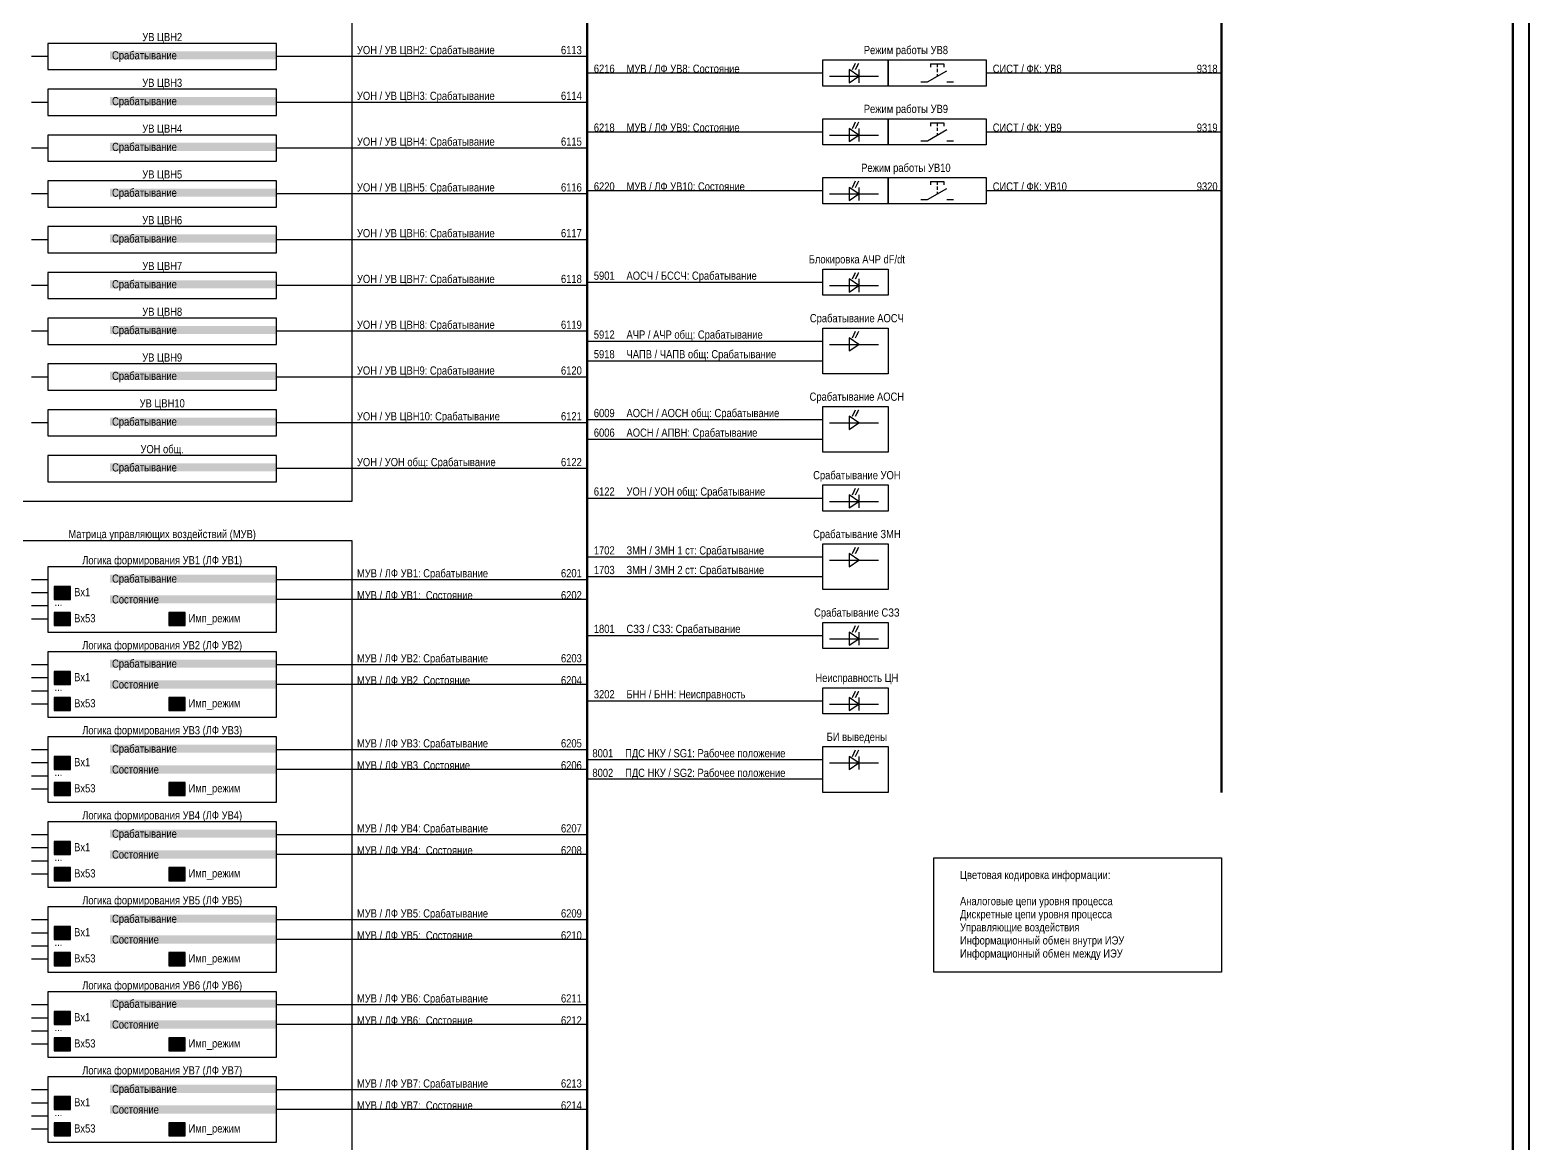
# Model space of a CAD drawing. Header units: millimetres. Extents: x 2179 to 12176, y -20554 to -12004.
# Drawn here: x 11420.6 to 11879, y -15922.2 to -15581.9 of the extents above; entities that cross this region are included whole.
import ezdxf
from ezdxf.enums import TextEntityAlignment as Align

# ---------------------------------------------------------------- set-up
doc = ezdxf.new("R2010")
doc.units = ezdxf.units.MM
doc.linetypes.add('HIDDEN2', pattern=[4.7625, 3.175, -1.5875])
for name, color, linetype, lineweight in [('GOOSE', 224, 'Continuous', 30), ('MMS', 190, 'Continuous', 30), ('Внутренняя шина', 4, 'Continuous', 70), ('Вход-Аналоги', 5, 'Continuous', 30), ('Линии связи', 75, 'Continuous', 30), ('Основная', 7, 'Continuous', 30), ('Основная сплошная', 7, 'Continuous', 30), ('Сигналы внутр.', 13, 'Continuous', 30), ('Цепи внешние', 134, 'Continuous', 30)]:
    doc.layers.add(name, color=color, linetype=linetype, lineweight=lineweight)
doc.layers.add('Рамка внешняя', color=8, linetype='Continuous', lineweight=40, plot=False)
doc.styles.add('2.5_Gost_RD', font='ARIALN.TTF', dxfattribs={"height": 2.5})
doc.styles.add('Narrow', font='ARIALN.TTF')
doc.styles.add('Табл дан', font='ARIALN.TTF')

# ---------------------------------------------------------------- blocks, each defined once
blk = doc.blocks.new('*U15')
blk.add_lwpolyline([(0, 0), (1189, 0), (1189, 841), (0, 841)], close=True)
at = {"lineweight": 50}
blk.add_lwpolyline([(20, 836), (1184, 836), (1184, 5), (20, 5)], close=True, dxfattribs=at)
at = {"style": '2.5_Gost_RD', "flags": 8}
blk.add_attdef('ФОРМАТ', text='', height=2.5, dxfattribs=at).set_placement((1134, 4), align=Align.TOP_LEFT)
blk = doc.blocks.new('SW.2')
at = {"true_color": 0xadddf7}
h = blk.add_hatch(color=141, dxfattribs=at)
h.dxf.hatch_style = 1
h.paths.add_polyline_path([(5, 2), (0, 2), (0, -2), (5, -2)])
blk.add_lwpolyline([(5, 2), (0, 2), (0, -2), (5, -2)], close=True)
for points in [[(1, 0), (2, 0)], [(2, 0), (3, 1)], [(3, 0), (4, 0)]]:
    blk.add_lwpolyline(points)

msp = doc.modelspace()

# ---------------------------------------------------------------- linework, layer by layer
at = {"layer": 'Внутренняя шина'}
for points in [[(11591, -15943), (11591, -15276)], [(11591, -16068), (11591, -15276)], [(11785, -15815), (11785, -15276)]]:
    msp.add_lwpolyline(points, dxfattribs=at)
at = {"layer": 'Линии связи'}
for points in [[(11591, -15590), (11496, -15590)], [(11591, -15595), (11663, -15595)], [(11713, -15595), (11785, -15595)], [(11591, -15604), (11496, -15604)], [(11591, -15613), (11663, -15613)], [(11713, -15613), (11785, -15613)], [(11591, -15618), (11496, -15618)], [(11591, -15632), (11496, -15632)], [(11591, -15631), (11663, -15631)], [(11713, -15631), (11785, -15631)], [(11591, -15646), (11496, -15646)], [(11591, -15659), (11663, -15659)], [(11591, -15660), (11496, -15660)], [(11591, -15674), (11496, -15674)], [(11591, -15677), (11663, -15677)], [(11591, -15683), (11663, -15683)], [(11591, -15688), (11496, -15688)], [(11591, -15701), (11663, -15701)], [(11591, -15702), (11496, -15702)], [(11591, -15707), (11663, -15707)], [(11591, -15716), (11496, -15716)], [(11591, -15725), (11663, -15725)], [(11591, -15743), (11663, -15743)], [(11591, -15750), (11496, -15750)], [(11591, -15749), (11663, -15749)], [(11591, -15756), (11496, -15756)], [(11591, -15767), (11663, -15767)], [(11591, -15776), (11496, -15776)], [(11591, -15782), (11496, -15782)], [(11591, -15787), (11663, -15787)], [(11591, -15802), (11496, -15802)], [(11663, -15805), (11591, -15805)], [(11591, -15808), (11496, -15808)], [(11663, -15811), (11591, -15811)], [(11591, -15828), (11496, -15828)], [(11591, -15834), (11496, -15834)], [(11591, -15854), (11496, -15854)], [(11591, -15860), (11496, -15860)], [(11591, -15880), (11496, -15880)], [(11591, -15886), (11496, -15886)], [(11591, -15906), (11496, -15906)], [(11591, -15912), (11496, -15912)]]:
    msp.add_lwpolyline(points, dxfattribs=at)
at = {"layer": 'Основная'}
for points in [[(11403, -15290), (11519, -15290), (11519, -15726), (11403, -15726)], [(11496, -15586), (11426, -15586), (11426, -15594), (11496, -15594)], [(11663, -15591), (11683, -15591), (11683, -15599), (11663, -15599)], [(11683, -15591), (11713, -15591), (11713, -15599), (11683, -15599)], [(11496, -15600), (11426, -15600), (11426, -15608), (11496, -15608)], [(11663, -15609), (11683, -15609), (11683, -15617), (11663, -15617)], [(11683, -15609), (11713, -15609), (11713, -15617), (11683, -15617)], [(11496, -15614), (11426, -15614), (11426, -15622), (11496, -15622)], [(11663, -15627), (11683, -15627), (11683, -15635), (11663, -15635)], [(11683, -15627), (11713, -15627), (11713, -15635), (11683, -15635)], [(11496, -15628), (11426, -15628), (11426, -15636), (11496, -15636)], [(11496, -15642), (11426, -15642), (11426, -15650), (11496, -15650)], [(11663, -15655), (11683, -15655), (11683, -15663), (11663, -15663)], [(11496, -15656), (11426, -15656), (11426, -15664), (11496, -15664)], [(11496, -15670), (11426, -15670), (11426, -15678), (11496, -15678)], [(11663, -15673), (11683, -15673), (11683, -15687), (11663, -15687)], [(11496, -15684), (11426, -15684), (11426, -15692), (11496, -15692)], [(11496, -15698), (11426, -15698), (11426, -15706), (11496, -15706)], [(11663, -15697), (11683, -15697), (11683, -15711), (11663, -15711)], [(11496, -15712), (11426, -15712), (11426, -15720), (11496, -15720)], [(11663, -15721), (11683, -15721), (11683, -15729), (11663, -15729)], [(11403, -15738), (11519, -15738), (11519, -16068), (11403, -16068)], [(11663, -15739), (11683, -15739), (11683, -15753), (11663, -15753)], [(11496, -15746), (11426, -15746), (11426, -15766), (11496, -15766)], [(11663, -15763), (11683, -15763), (11683, -15771), (11663, -15771)], [(11496, -15772), (11426, -15772), (11426, -15792), (11496, -15792)], [(11663, -15783), (11683, -15783), (11683, -15791), (11663, -15791)], [(11496, -15798), (11426, -15798), (11426, -15818), (11496, -15818)], [(11663, -15801), (11683, -15801), (11683, -15815), (11663, -15815)], [(11496, -15824), (11426, -15824), (11426, -15844), (11496, -15844)], [(11496, -15850), (11426, -15850), (11426, -15870), (11496, -15870)], [(11496, -15876), (11426, -15876), (11426, -15896), (11496, -15896)], [(11496, -15902), (11426, -15902), (11426, -15922), (11496, -15922)]]:
    msp.add_lwpolyline(points, close=True, dxfattribs=at)
for points in [[(11426, -15590), (11421, -15590)], [(11426, -15604), (11421, -15604)], [(11426, -15618), (11421, -15618)], [(11426, -15632), (11421, -15632)], [(11426, -15646), (11421, -15646)], [(11426, -15660), (11421, -15660)], [(11426, -15674), (11421, -15674)], [(11426, -15688), (11421, -15688)], [(11426, -15702), (11421, -15702)], [(11426, -15750), (11421, -15750)], [(11426, -15754), (11421, -15754)], [(11426, -15758), (11421, -15758)], [(11426, -15762), (11421, -15762)], [(11426, -15776), (11421, -15776)], [(11426, -15780), (11421, -15780)], [(11426, -15784), (11421, -15784)], [(11426, -15788), (11421, -15788)], [(11426, -15802), (11421, -15802)], [(11426, -15806), (11421, -15806)], [(11426, -15810), (11421, -15810)], [(11426, -15814), (11421, -15814)], [(11426, -15828), (11421, -15828)], [(11426, -15832), (11421, -15832)], [(11426, -15836), (11421, -15836)], [(11426, -15840), (11421, -15840)], [(11426, -15854), (11421, -15854)], [(11426, -15858), (11421, -15858)], [(11426, -15862), (11421, -15862)], [(11426, -15866), (11421, -15866)], [(11426, -15880), (11421, -15880)], [(11426, -15884), (11421, -15884)], [(11426, -15888), (11421, -15888)], [(11426, -15892), (11421, -15892)], [(11426, -15906), (11421, -15906)], [(11426, -15910), (11421, -15910)], [(11426, -15914), (11421, -15914)], [(11426, -15918), (11421, -15918)]]:
    msp.add_lwpolyline(points, dxfattribs=at)
at = {"layer": 'Основная сплошная', "color": 0}
for p, q in [((11695, -15597.75), (11701, -15594.32)), ((11696, -15592.25), (11698, -15592.25)), ((11698, -15592.25), (11700, -15592.25)), ((11693, -15597.75), (11695, -15597.75)), ((11701, -15597.75), (11703, -15597.75)), ((11695, -15615.75), (11701, -15612.32)), ((11696, -15610.25), (11698, -15610.25)), ((11698, -15610.25), (11700, -15610.25)), ((11693, -15615.75), (11695, -15615.75)), ((11701, -15615.75), (11703, -15615.75)), ((11695, -15633.75), (11701, -15630.32)), ((11696, -15628.25), (11698, -15628.25)), ((11698, -15628.25), (11700, -15628.25)), ((11693, -15633.75), (11695, -15633.75)), ((11701, -15633.75), (11703, -15633.75))]:
    msp.add_line(p, q, dxfattribs=at)
at = {"layer": 'Основная сплошная', "ltscale": 0.35}
for p, q in [((11696, -15592.25), (11696, -15593.25)), ((11698, -15592.25), (11698, -15593.25)), ((11698, -15593.75), (11698, -15594.75)), ((11700, -15592.25), (11700, -15593.25)), ((11696, -15610.25), (11696, -15611.25)), ((11698, -15610.25), (11698, -15611.25)), ((11698, -15611.75), (11698, -15612.75)), ((11700, -15610.25), (11700, -15611.25)), ((11696, -15628.25), (11696, -15629.25)), ((11698, -15628.25), (11698, -15629.25)), ((11698, -15629.75), (11698, -15630.75)), ((11700, -15628.25), (11700, -15629.25))]:
    msp.add_line(p, q, dxfattribs=at)
at = {"layer": 'Основная сплошная', "color": 0, "linetype": 'HIDDEN2', "ltscale": 0.5}
for p, q in [((11698, -15595.39), (11698, -15596.04)), ((11698, -15613.39), (11698, -15614.04)), ((11698, -15631.39), (11698, -15632.04))]:
    msp.add_line(p, q, dxfattribs=at)
at = {"layer": 'Основная сплошная'}
for points in [[(11671.06, -15594), (11671.06, -15598), (11674.06, -15596), (11671.06, -15594)], [(11672.06, -15594), (11673.06, -15592)], [(11673.06, -15594), (11674.06, -15592)], [(11674.06, -15594), (11674.06, -15598)], [(11665.06, -15596), (11680.06, -15596)], [(11665.06, -15614), (11680.06, -15614)], [(11671.06, -15612), (11671.06, -15616), (11674.06, -15614), (11671.06, -15612)], [(11672.06, -15612), (11673.06, -15610)], [(11673.06, -15612), (11674.06, -15610)], [(11674.06, -15612), (11674.06, -15616)], [(11665.06, -15632), (11680.06, -15632)], [(11671.06, -15630), (11671.06, -15634), (11674.06, -15632), (11671.06, -15630)], [(11672.06, -15630), (11673.06, -15628)], [(11673.06, -15630), (11674.06, -15628)], [(11674.06, -15630), (11674.06, -15634)], [(11671.06, -15658), (11671.06, -15662), (11674.06, -15660), (11671.06, -15658)], [(11672.06, -15658), (11673.06, -15656)], [(11673.06, -15658), (11674.06, -15656)], [(11674.06, -15658), (11674.06, -15662)], [(11665.06, -15660), (11680.06, -15660)], [(11665.06, -15678), (11680.06, -15678)], [(11671.06, -15676), (11671.06, -15680), (11674.06, -15678), (11671.06, -15676)], [(11672.06, -15676), (11673.06, -15674)], [(11673.06, -15676), (11674.06, -15674)], [(11671.06, -15700), (11671.06, -15704), (11674.06, -15702), (11671.06, -15700)], [(11672.06, -15700), (11673.06, -15698)], [(11673.06, -15700), (11674.06, -15698)], [(11665.06, -15702), (11680.06, -15702)], [(11671.06, -15724), (11671.06, -15728), (11674.06, -15726), (11671.06, -15724)], [(11672.06, -15724), (11673.06, -15722)], [(11673.06, -15724), (11674.06, -15722)], [(11674.06, -15724), (11674.06, -15728)], [(11665.06, -15726), (11680.06, -15726)], [(11671.06, -15742), (11671.06, -15746), (11674.06, -15744), (11671.06, -15742)], [(11672.06, -15742), (11673.06, -15740)], [(11673.06, -15742), (11674.06, -15740)], [(11665.06, -15744), (11680.06, -15744)], [(11672.06, -15766), (11673.06, -15764)], [(11673.06, -15766), (11674.06, -15764)], [(11665.06, -15768), (11680.06, -15768)], [(11671.06, -15766), (11671.06, -15770), (11674.06, -15768), (11671.06, -15766)], [(11674.06, -15766), (11674.06, -15770)], [(11665.06, -15788), (11680.06, -15788)], [(11671.06, -15786), (11671.06, -15790), (11674.06, -15788), (11671.06, -15786)], [(11672.06, -15786), (11673.06, -15784)], [(11673.06, -15786), (11674.06, -15784)], [(11674.06, -15786), (11674.06, -15790)], [(11672.06, -15804), (11673.06, -15802)], [(11673.06, -15804), (11674.06, -15802)], [(11665.06, -15806), (11680.06, -15806)], [(11671.06, -15804), (11671.06, -15808), (11674.06, -15806), (11671.06, -15804)], [(11674.06, -15804), (11674.06, -15808)]]:
    msp.add_lwpolyline(points, dxfattribs=at)
for points in [[(11672.56, -15593, 0.5, 0, 0), (11673.06, -15592, 0, 0, 0)], [(11673.56, -15593, 0.5, 0, 0), (11674.06, -15592, 0, 0, 0)], [(11672.56, -15611, 0.5, 0, 0), (11673.06, -15610, 0, 0, 0)], [(11673.56, -15611, 0.5, 0, 0), (11674.06, -15610, 0, 0, 0)], [(11672.56, -15629, 0.5, 0, 0), (11673.06, -15628, 0, 0, 0)], [(11673.56, -15629, 0.5, 0, 0), (11674.06, -15628, 0, 0, 0)], [(11672.56, -15657, 0.5, 0, 0), (11673.06, -15656, 0, 0, 0)], [(11673.56, -15657, 0.5, 0, 0), (11674.06, -15656, 0, 0, 0)], [(11672.56, -15675, 0.5, 0, 0), (11673.06, -15674, 0, 0, 0)], [(11673.56, -15675, 0.5, 0, 0), (11674.06, -15674, 0, 0, 0)], [(11672.56, -15699, 0.5, 0, 0), (11673.06, -15698, 0, 0, 0)], [(11673.56, -15699, 0.5, 0, 0), (11674.06, -15698, 0, 0, 0)], [(11672.56, -15723, 0.5, 0, 0), (11673.06, -15722, 0, 0, 0)], [(11673.56, -15723, 0.5, 0, 0), (11674.06, -15722, 0, 0, 0)], [(11672.56, -15741, 0.5, 0, 0), (11673.06, -15740, 0, 0, 0)], [(11673.56, -15741, 0.5, 0, 0), (11674.06, -15740, 0, 0, 0)], [(11672.56, -15765, 0.5, 0, 0), (11673.06, -15764, 0, 0, 0)], [(11673.56, -15765, 0.5, 0, 0), (11674.06, -15764, 0, 0, 0)], [(11672.56, -15785, 0.5, 0, 0), (11673.06, -15784, 0, 0, 0)], [(11673.56, -15785, 0.5, 0, 0), (11674.06, -15784, 0, 0, 0)], [(11672.56, -15803, 0.5, 0, 0), (11673.06, -15802, 0, 0, 0)], [(11673.56, -15803, 0.5, 0, 0), (11674.06, -15802, 0, 0, 0)]]:
    msp.add_lwpolyline(points, format="xyseb", dxfattribs=at)
at = {"layer": 'Основная сплошная', "ltscale": 0.3}
msp.add_lwpolyline([(11697, -15835), (11785, -15835), (11785, -15870), (11697, -15870)], close=True, dxfattribs=at)

# ---------------------------------------------------------------- block references
at = {"layer": 'Основная'}
for p in [(11428, -15754), (11428, -15762), (11463, -15762), (11428, -15780), (11428, -15788), (11463, -15788), (11428, -15806), (11428, -15814), (11463, -15814), (11428, -15832), (11428, -15840), (11463, -15840), (11428, -15858), (11428, -15866), (11463, -15866), (11428, -15884), (11428, -15892), (11463, -15892), (11428, -15910), (11428, -15918), (11463, -15918)]:
    msp.add_blockref('SW.2', p, dxfattribs=at)
at = {"layer": 'Рамка внешняя'}
msp.add_blockref('*U15', (10690, -16102), dxfattribs=at)

# ---------------------------------------------------------------- texts
at = {"layer": 'GOOSE', "insert": (11705, -15863), "char_height": 2.5, "width": 72, "attachment_point": 1, "style": 'Табл дан'}
msp.add_mtext('\\A1;Информационный обмен между ИЭУ', dxfattribs=at)
at = {"layer": 'MMS', "char_height": 2.5}
for s, insert, width, attachment_point, style in [('\\pt30,40,50,60,70;СИСТ / ФК: УВ8   ^I^I   ^I^I   9318^I', (11715, -15595.01), 70, 7, 'Narrow'), ('\\pt30,40,50,60;СИСТ / ФК: УВ9^I   ^I^I  ^I   9319', (11715, -15613.01), 70, 7, 'Narrow'), ('\\pt30,40,50,60;СИСТ / ФК: УВ10^I   ^I^I   ^I   9320', (11715, -15631.01), 70, 7, 'Narrow'), ('\\A1;Управляющие воздействия', (11705, -15855), 72, 1, 'Табл дан')]:
    msp.add_mtext(s, dxfattribs=dict(at, insert=insert, width=width, attachment_point=attachment_point, style=style))
at = {"layer": 'Вход-Аналоги', "insert": (11705, -15847), "char_height": 2.5, "width": 72, "attachment_point": 1, "style": 'Табл дан'}
msp.add_mtext('\\A1;Аналоговые цепи уровня процесса', dxfattribs=at)
at = {"layer": 'Основная', "style": 'Табл дан'}
for s, p in [('Вх1', (11434.07, -15753.75)), ('...', (11428.07, -15756.75)), ('Вх53', (11434.07, -15761.75)), ('Имп_режим', (11469.07, -15761.75)), ('Вх1', (11434.07, -15779.75)), ('...', (11428.07, -15782.75)), ('Вх53', (11434.07, -15787.75)), ('Имп_режим', (11469.07, -15787.75)), ('Вх1', (11434.07, -15805.75)), ('...', (11428.07, -15808.75)), ('Вх53', (11434.07, -15813.75)), ('Имп_режим', (11469.07, -15813.75)), ('Вх1', (11434.07, -15831.75)), ('...', (11428.07, -15834.75)), ('Вх53', (11434.07, -15839.75)), ('Имп_режим', (11469.07, -15839.75)), ('Вх1', (11434.07, -15857.75)), ('...', (11428.07, -15860.75)), ('Вх53', (11434.07, -15865.75)), ('Имп_режим', (11469.07, -15865.75)), ('Вх1', (11434.07, -15883.75)), ('...', (11428.07, -15886.75)), ('Вх53', (11434.07, -15891.75)), ('Имп_режим', (11469.07, -15891.75)), ('Вх1', (11434.07, -15909.75)), ('...', (11428.07, -15912.75)), ('Вх53', (11434.07, -15917.75)), ('Имп_режим', (11469.07, -15917.75))]:
    msp.add_text(s, height=2.5, dxfattribs=at).set_placement(p, align=Align.MIDDLE_LEFT)
at = {"layer": 'Основная', "char_height": 2.5}
for s, insert, width, attachment_point, style in [('\\A1;УВ ЦВН2', (11461, -15586), 70, 8, 'Narrow'), ('Режим работы УВ8', (11688.44, -15590), 45, 8, 'Narrow'), ('\\A1;УВ ЦВН3', (11461, -15600), 70, 8, 'Narrow'), ('Режим работы УВ9', (11688.44, -15608), 45, 8, 'Narrow'), ('\\A1;УВ ЦВН4', (11461, -15614), 70, 8, 'Narrow'), ('Режим работы УВ10', (11688.44, -15626), 45, 8, 'Narrow'), ('\\A1;УВ ЦВН5', (11461, -15628), 70, 8, 'Narrow'), ('\\A1;УВ ЦВН6', (11461, -15642), 70, 8, 'Narrow'), ('Блокировка АЧР dF/dt', (11673.44, -15654), 45, 8, 'Narrow'), ('\\A1;\\pt40;УВ ЦВН7', (11461, -15656), 70, 8, 'Narrow'), ('\\A1;УВ ЦВН8', (11461, -15670), 70, 8, 'Narrow'), ('Срабатывание АОСЧ', (11673.44, -15672), 45, 8, 'Narrow'), ('\\A1;УВ ЦВН9', (11461, -15684), 70, 8, 'Narrow'), ('\\A1;УВ ЦВН10', (11461, -15698), 70, 8, 'Narrow'), ('Срабатывание АОСН', (11673.44, -15696), 45, 8, 'Narrow'), ('\\A1;УОН общ.', (11461, -15712), 70, 8, 'Narrow'), ('Срабатывание УОН', (11673.44, -15720), 45, 8, 'Narrow'), ('Матрица управляющих воздействий (МУВ)', (11461, -15738), 116, 8, 'Narrow'), ('Срабатывание ЗМН', (11673.44, -15738), 45, 8, 'Narrow'), ('\\A1;Логика формирования УВ1 (ЛФ УВ1)', (11461, -15746), 70, 8, 'Narrow'), ('Срабатывание СЗЗ', (11673.44, -15762), 45, 8, 'Narrow'), ('\\A1;Логика формирования УВ2 (ЛФ УВ2)', (11461, -15772), 70, 8, 'Narrow'), ('Неисправность ЦН', (11673.44, -15782), 45, 8, 'Narrow'), ('\\A1;Логика формирования УВ3 (ЛФ УВ3)', (11461, -15798), 70, 8, 'Narrow'), ('БИ выведены', (11673.44, -15800), 45, 8, 'Narrow'), ('\\A1;Логика формирования УВ4 (ЛФ УВ4)', (11461, -15824), 70, 8, 'Narrow'), ('\\A1;Цветовая кодировка информации:', (11705, -15839), 132, 1, 'Табл дан'), ('\\A1;Логика формирования УВ5 (ЛФ УВ5)', (11461, -15850), 70, 8, 'Narrow'), ('\\A1;Логика формирования УВ6 (ЛФ УВ6)', (11461, -15876), 70, 8, 'Narrow'), ('\\A1;Логика формирования УВ7 (ЛФ УВ7)', (11461, -15902), 70, 8, 'Narrow')]:
    msp.add_mtext(s, dxfattribs=dict(at, insert=insert, width=width, attachment_point=attachment_point, style=style))
at = {"layer": 'Основная', "char_height": 2.5, "width": 51, "attachment_point": 4, "style": 'Narrow', "bg_fill": 1, "box_fill_scale": 1, "bg_fill_color": 9, "bg_fill_transparency": 0}
for s, insert in [('\\pl0.67568;Срабатывание', (11445, -15590)), ('\\pl0.67568;Срабатывание', (11445, -15604)), ('\\pl0.67568;Срабатывание', (11445, -15618)), ('\\pl0.67568;Срабатывание', (11445, -15632)), ('\\pl0.67568;Срабатывание', (11445, -15646)), ('\\pl0.67568;Срабатывание', (11445, -15660)), ('\\pl0.67568;Срабатывание', (11445, -15674)), ('\\pl0.67568;Срабатывание', (11445, -15688)), ('\\pl0.67568;Срабатывание', (11445, -15702)), ('\\pl0.67568;Срабатывание', (11445, -15716)), ('\\pl0.67568;Срабатывание', (11445, -15750)), ('\\pl0.67568;Состояние', (11445, -15756)), ('\\pl0.67568;Срабатывание', (11445, -15776)), ('\\pl0.67568;Состояние', (11445, -15782)), ('\\pl0.67568;Срабатывание', (11445, -15802)), ('\\pl0.67568;Состояние', (11445, -15808)), ('\\pl0.67568;Срабатывание', (11445, -15828)), ('\\pl0.67568;Состояние', (11445, -15834)), ('\\pl0.67568;Срабатывание', (11445, -15854)), ('\\pl0.67568;Состояние', (11445, -15860)), ('\\pl0.67568;Срабатывание', (11445, -15880)), ('\\pl0.67568;Состояние', (11445, -15886)), ('\\pl0.67568;Срабатывание', (11445, -15906)), ('\\pl0.67568;Состояние', (11445, -15912))]:
    msp.add_mtext(s, dxfattribs=dict(at, insert=insert))
at = {"layer": 'Сигналы внутр.', "char_height": 2.5}
for s, insert, width, attachment_point, style in [('УОН / УВ ЦВН2: Срабатывание^I   ^I   6113', (11520.57, -15590), 70.43, 7, 'Табл дан'), ('6216^IМУВ / ЛФ УВ8: Состояние', (11593, -15595), 70, 7, 'Narrow'), ('УОН / УВ ЦВН3: Срабатывание^I   ^I   6114', (11520.57, -15604), 70.43, 7, 'Табл дан'), ('6218^IМУВ / ЛФ УВ9: Состояние', (11593, -15613), 70, 7, 'Narrow'), ('УОН / УВ ЦВН4: Срабатывание^I   ^I   6115', (11520.57, -15618), 70.43, 7, 'Табл дан'), ('УОН / УВ ЦВН5: Срабатывание^I   ^I   6116', (11520.57, -15632), 70.43, 7, 'Табл дан'), ('6220^IМУВ / ЛФ УВ10: Состояние', (11593, -15631), 70, 7, 'Narrow'), ('УОН / УВ ЦВН6: Срабатывание^I   ^I   6117', (11520.57, -15646), 70.43, 7, 'Табл дан'), ('УОН / УВ ЦВН7: Срабатывание^I   ^I   6118', (11520.57, -15660), 70.43, 7, 'Табл дан'), ('\\pt10,50;5901^IАОСЧ / БССЧ: Срабатывание^I', (11593, -15659), 70, 7, 'Narrow'), ('УОН / УВ ЦВН8: Срабатывание^I   ^I   6119', (11520.57, -15674), 70.43, 7, 'Табл дан'), ('5912^IАЧР / АЧР общ: Срабатывание', (11593, -15677), 70, 7, 'Narrow'), ('5918^IЧАПВ / ЧАПВ общ: Срабатывание', (11593, -15683), 70, 7, 'Narrow'), ('УОН / УВ ЦВН9: Срабатывание^I   ^I   6120', (11520.57, -15688), 70.43, 7, 'Табл дан'), ('УОН / УВ ЦВН10: Срабатывание^I   ^I   6121', (11520.57, -15702), 70.43, 7, 'Табл дан'), ('6009^IАОСН / АОСН общ: Срабатывание', (11593, -15701), 70, 7, 'Narrow'), ('6006^IАОСН / АПВН: Срабатывание', (11593, -15707), 70, 7, 'Narrow'), ('УОН / УОН общ: Срабатывание^I   ^I   6122', (11520.57, -15716), 70.43, 7, 'Табл дан'), ('6122^IУОН / УОН общ: Срабатывание', (11593, -15725), 70, 7, 'Narrow'), ('1702^IЗМН / {\\A1;ЗМН 1 ст}: Срабатывание', (11593, -15743), 70, 7, 'Narrow'), ('МУВ / ЛФ УВ1: Срабатывание ^I   ^I   6201', (11520.57, -15750), 70.43, 7, 'Табл дан'), ('1703^IЗМН / {\\A1;ЗМН 2 ст}: Срабатывание', (11593, -15749), 70, 7, 'Narrow'), ('МУВ / ЛФ УВ1:  Состояние^I   ^I   ^I   6202', (11520.57, -15756), 70.43, 7, 'Табл дан'), ('1801^IСЗЗ / {\\A1;СЗЗ}: Срабатывание', (11593, -15767), 70, 7, 'Narrow'), ('МУВ / ЛФ УВ2: Срабатывание ^I   ^I   6203', (11520.57, -15776), 70.43, 7, 'Табл дан'), ('МУВ / ЛФ УВ2  Состояние^I   ^I   ^I   6204', (11520.57, -15782), 70.43, 7, 'Табл дан'), ('3202^IБНН / БНН: Неисправность^I', (11593, -15787), 70, 7, 'Narrow'), ('МУВ / ЛФ УВ3: Срабатывание ^I   ^I   6205', (11520.57, -15802), 70.43, 7, 'Табл дан'), ('8001^IПДС НКУ / SG1: Рабочее положение', (11592.57, -15805), 70.43, 7, 'Табл дан'), ('МУВ / ЛФ УВ3  Состояние^I   ^I   ^I   6206', (11520.57, -15808), 70.43, 7, 'Табл дан'), ('8002^IПДС НКУ / SG2: Рабочее положение', (11592.57, -15811), 70.43, 7, 'Табл дан'), ('МУВ / ЛФ УВ4: Срабатывание ^I   ^I   6207', (11520.57, -15828), 70.43, 7, 'Табл дан'), ('МУВ / ЛФ УВ4:  Состояние^I   ^I   ^I   6208', (11520.57, -15834), 70.43, 7, 'Табл дан'), ('МУВ / ЛФ УВ5: Срабатывание ^I   ^I   6209', (11520.57, -15854), 70.43, 7, 'Табл дан'), ('МУВ / ЛФ УВ5:  Состояние^I   ^I   ^I   6210', (11520.57, -15860), 70.43, 7, 'Табл дан'), ('\\A1;Информационный обмен внутри ИЭУ', (11705, -15859), 72, 1, 'Табл дан'), ('МУВ / ЛФ УВ6: Срабатывание ^I   ^I   6211', (11520.57, -15880), 70.43, 7, 'Табл дан'), ('МУВ / ЛФ УВ6:  Состояние^I   ^I   ^I   6212', (11520.57, -15886), 70.43, 7, 'Табл дан'), ('МУВ / ЛФ УВ7: Срабатывание ^I   ^I   6213', (11520.57, -15906), 70.43, 7, 'Табл дан'), ('МУВ / ЛФ УВ7:  Состояние^I   ^I   ^I   6214', (11520.57, -15912), 70.43, 7, 'Табл дан')]:
    msp.add_mtext(s, dxfattribs=dict(at, insert=insert, width=width, attachment_point=attachment_point, style=style))
at = {"layer": 'Цепи внешние', "insert": (11705, -15851), "char_height": 2.5, "width": 78, "attachment_point": 1, "style": 'Табл дан'}
msp.add_mtext('\\A1;Дискретные цепи уровня процесса', dxfattribs=at)

doc.saveas('drawing.dxf')
